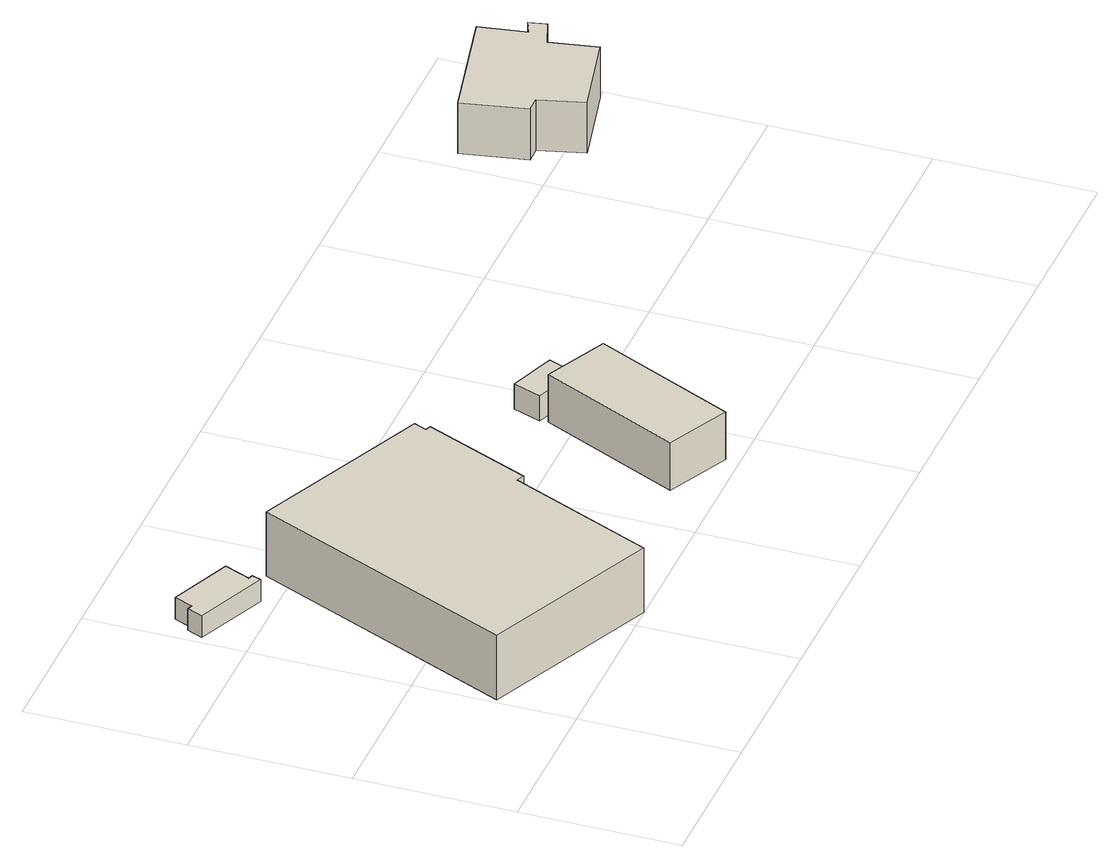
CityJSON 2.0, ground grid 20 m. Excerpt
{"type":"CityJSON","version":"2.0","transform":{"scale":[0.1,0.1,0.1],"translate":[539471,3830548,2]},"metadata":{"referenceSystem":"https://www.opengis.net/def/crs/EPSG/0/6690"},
"CityObjects":{
"building1":{"type":"Building","attributes":{"class":"3001","measuredHeight":3,"BuildingDetailAttribute.specifiedBuildingCoverageRate":0.6,"BuildingDetailAttribute.surveyYear":2017,"BuildingTsunamiRiskAttribute.description":"1","BuildingTsunamiRiskAttribute.rank":"2","BuildingTsunamiRiskAttribute.depth":0.69,"BuildingHighTideRiskAttribute.description":"1","BuildingHighTideRiskAttribute.rank":"3","BuildingHighTideRiskAttribute.depth":3.21,"BuildingIDAttribute.prefecture":"27","BuildingIDAttribute.city":"27125"},"geometry":[{"type":"Solid","lod":"1","boundaries":[[[[0,1,2,3,4,5,6,7]],[[6,8,9,7]],[[5,10,8,6]],[[4,11,10,5]],[[3,12,11,4]],[[2,13,12,3]],[[1,14,13,2]],[[0,15,14,1]],[[7,9,15,0]],[[8,10,11,12,13,14,15,9]]]]}]},
"building2":{"type":"Building","attributes":{"class":"3001","measuredHeight":8.9,"BuildingDetailAttribute.specifiedBuildingCoverageRate":0.6,"BuildingDetailAttribute.surveyYear":2017,"BuildingTsunamiRiskAttribute.description":"1","BuildingTsunamiRiskAttribute.rank":"2","BuildingTsunamiRiskAttribute.depth":0.78,"BuildingHighTideRiskAttribute.description":"1","BuildingHighTideRiskAttribute.rank":"3","BuildingHighTideRiskAttribute.depth":3.21,"BuildingIDAttribute.prefecture":"27","BuildingIDAttribute.city":"27125"},"geometry":[{"type":"Solid","lod":"1","boundaries":[[[[16,17,18,19,20,21,22,23]],[[22,24,25,23]],[[21,26,24,22]],[[20,27,26,21]],[[19,28,27,20]],[[18,29,28,19]],[[17,30,29,18]],[[16,31,30,17]],[[23,25,31,16]],[[24,26,27,28,29,30,31,25]]]]}]},
"building3":{"type":"Building","attributes":{"class":"3001","measuredHeight":6.7,"BuildingDetailAttribute.specifiedBuildingCoverageRate":0.6,"BuildingDetailAttribute.surveyYear":2017,"BuildingTsunamiRiskAttribute.description":"1","BuildingTsunamiRiskAttribute.rank":"2","BuildingTsunamiRiskAttribute.depth":0.59,"BuildingHighTideRiskAttribute.description":"1","BuildingHighTideRiskAttribute.rank":"3","BuildingHighTideRiskAttribute.depth":3.11,"BuildingIDAttribute.prefecture":"27","BuildingIDAttribute.city":"27125"},"geometry":[{"type":"Solid","lod":"1","boundaries":[[[[32,33,34,35]],[[34,36,37,35]],[[33,38,36,34]],[[32,39,38,33]],[[35,37,39,32]],[[36,38,39,37]]]]}]},
"building4":{"type":"Building","attributes":{"class":"3003","measuredHeight":3.5,"BuildingDetailAttribute.specifiedBuildingCoverageRate":0.6,"BuildingDetailAttribute.surveyYear":2017,"BuildingTsunamiRiskAttribute.description":"1","BuildingTsunamiRiskAttribute.rank":"2","BuildingTsunamiRiskAttribute.depth":0.51,"BuildingHighTideRiskAttribute.description":"1","BuildingHighTideRiskAttribute.rank":"3","BuildingHighTideRiskAttribute.depth":3.04,"BuildingIDAttribute.prefecture":"27","BuildingIDAttribute.city":"27125"},"geometry":[{"type":"Solid","lod":"1","boundaries":[[[[40,41,42,43]],[[42,44,45,43]],[[41,46,44,42]],[[40,47,46,41]],[[43,45,47,40]],[[44,46,47,45]]]]}]},
"building5":{"type":"Building","attributes":{"計測周辺長":63.19,"1/2500図郭":92,"区名":"住之江区","町丁目名称":"南港南２丁目","街区番号":5,"class":"3001","usage":"452","measuredHeight":7,"storeysAboveGround":1,"BuildingDetailAttribute.buildingRoofEdgeArea":206.78,"BuildingDetailAttribute.buildingStructureType":"603","BuildingDetailAttribute.buildingStructureOrgType":"3","BuildingDetailAttribute.detailedUsage":"1610","BuildingDetailAttribute.specifiedBuildingCoverageRate":0.6,"BuildingDetailAttribute.surveyYear":2017,"BuildingHighTideRiskAttribute.description":"1","BuildingHighTideRiskAttribute.rank":"2","BuildingHighTideRiskAttribute.depth":1.76,"BuildingIDAttribute.prefecture":"27","BuildingIDAttribute.city":"27125"},"geometry":[{"type":"Solid","lod":"1","boundaries":[[[[48,49,50,51,52,53,54,55,56,57]],[[56,58,59,57]],[[55,60,58,56]],[[54,61,60,55]],[[53,62,61,54]],[[52,63,62,53]],[[51,64,63,52]],[[50,65,64,51]],[[49,66,65,50]],[[48,67,66,49]],[[57,59,67,48]],[[58,60,61,62,63,64,65,66,67,59]]]]}]}
},
"vertices":[
[9,458,7],[18,478,7],[24,475,7],[34,499,7],[113,466,7],[99,433,7],[105,431,7],[101,419,7],[105,431,37],[101,419,37],[99,433,37],[113,466,37],[34,499,37],[24,475,37],[18,478,37],[9,458,37],
[6,99,6],[152,431,6],[377,332,6],[370,316,6],[377,313,6],[319,179,6],[309,183,6],[229,1,6],[309,183,95],[229,1,95],[319,179,95],[377,313,95],[370,316,95],[377,332,95],[152,431,95],[6,99,95],
[469,55,7],[552,233,7],[632,195,7],[549,17,7],[632,195,73],[549,17,73],[552,233,73],[469,55,73],
[549,242,8],[562,278,8],[621,256,8],[607,220,8],[621,256,43],[607,220,43],[562,278,43],[549,242,43],
[1045,425,20],[1025,425,20],[1009,507,20],[1161,539,20],[1171,479,20],[1189,487,20],[1194,464,20],[1159,452,20],[1170,392,20],[1060,368,20],[1170,392,90],[1060,368,90],[1159,452,90],[1194,464,90],[1189,487,90],[1171,479,90],[1161,539,90],[1009,507,90],[1025,425,90],[1045,425,90]
]}
